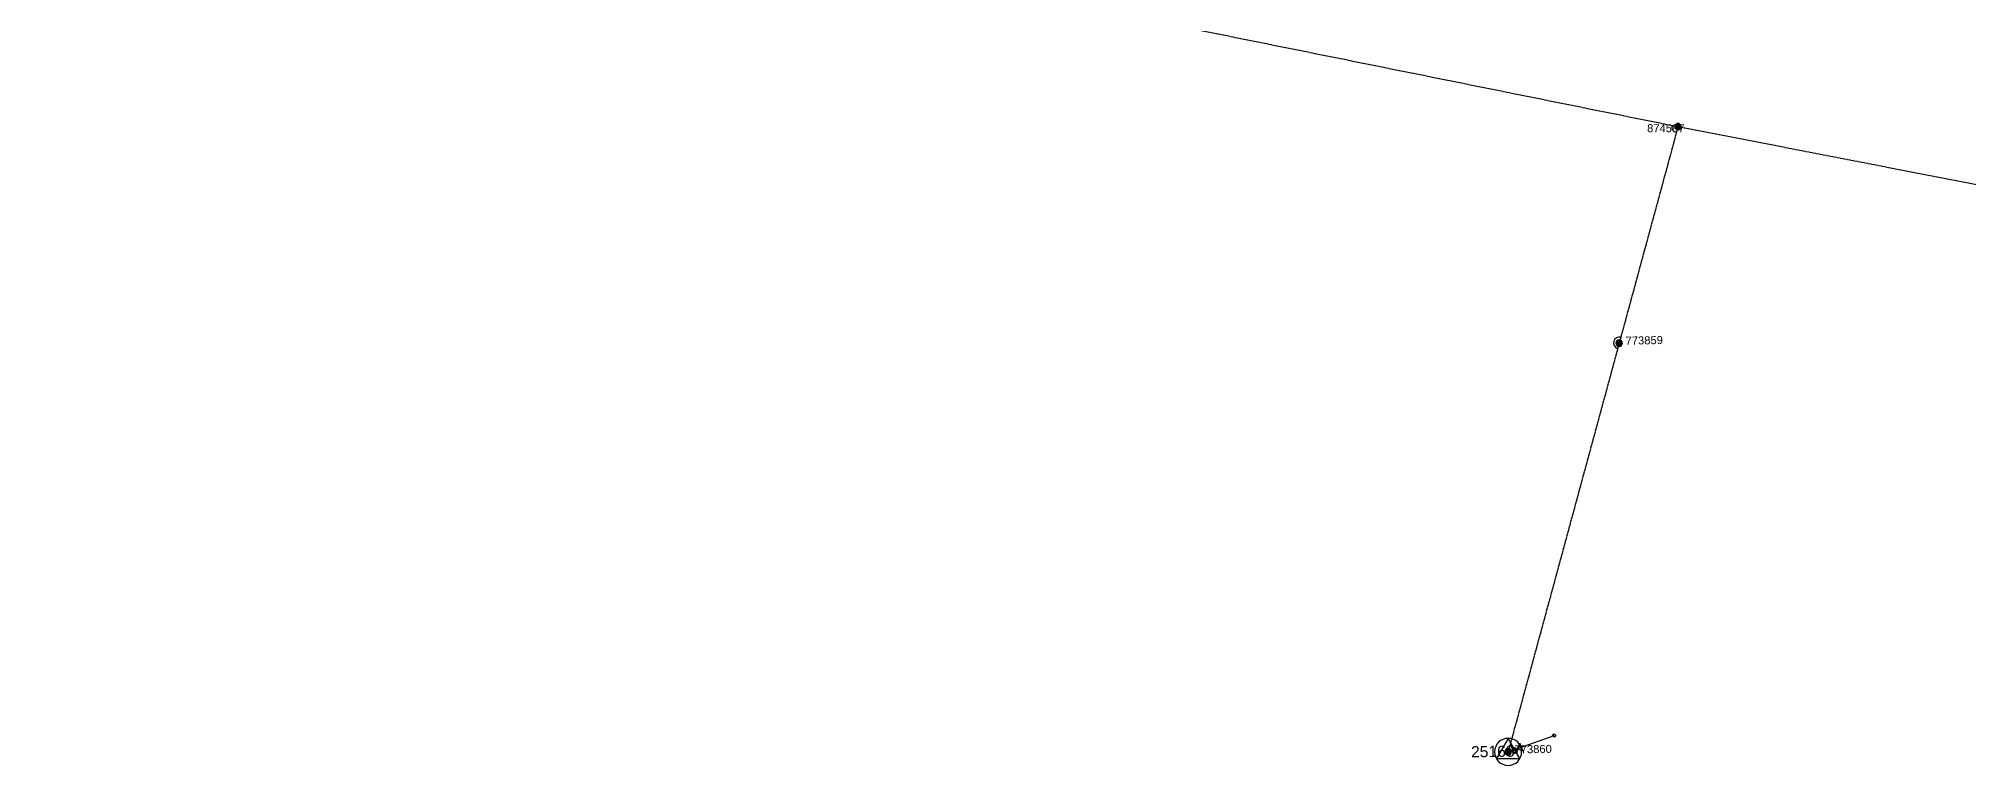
# Model space of a CAD drawing. Header units: metres. Extents: x 231386 to 236041, y 6156846 to 6161532.
# Drawn here: x 231470 to 232073, y 6159659 to 6159886 of the extents above; entities that cross this region are included whole.
import ezdxf
from ezdxf.enums import TextEntityAlignment as Align

# ---------------------------------------------------------------- set-up
doc = ezdxf.new("R2010")
doc.units = ezdxf.units.M
doc.linetypes.add('Cable Exist OH', pattern=[1, 1, 0])
doc.layers.get('0').update_dxf_attribs({"color": 6})
for name, color, linetype in [('Equip_LV_EXT', 7, 'Continuous'), ('Mains_HV_EXT', 7, 'Continuous'), ('Services_SP_EXT', 7, 'Continuous'), ('Sub_SP_TR_HV_LV_EXT', 7, 'Continuous'), ('SupportsOH_SP_TR_HV_LV_SL_EXT', 7, 'Continuous')]:
    doc.layers.add(name, color=color, linetype=linetype)
doc.layers.get('0').freeze()
doc.styles.add('POLE_LABEL', font='arial.ttf')
doc.styles.get("Standard").update_dxf_attribs({"font": 'arial.ttf'})

# ---------------------------------------------------------------- blocks, each defined once
blk = doc.blocks.new('SUB_POLE_EXT')
blk.add_wipeout([(0, 4.22), (0.42, 4.2), (0.83, 4.14), (1.21, 4.05), (1.62, 3.9), (1.99, 3.72), (2.35, 3.51), (2.68, 3.26), (2.99, 2.99), (3.28, 2.66), (3.52, 2.34), (3.76, 1.92), (3.9, 1.62), (4.04, 1.23), (4.18, 0.63), (4.22, 0), (4.18, -0.61), (4.06, -1.15), (3.9, -1.62), (3.58, -2.24), (3.22, -2.73), (2.97, -3.01), (2.68, -3.26), (2.36, -3.5), (2, -3.72), (1.64, -3.89), (1.25, -4.03), (0.82, -4.14), (0.42, -4.2), (0, -4.22), (-0.41, -4.2), (-0.8, -4.15), (-1.21, -4.05), (-1.62, -3.9), (-1.99, -3.73), (-2.35, -3.51), (-2.68, -3.26), (-2.96, -3.02), (-3.23, -2.72), (-3.51, -2.35), (-3.71, -2.01), (-3.91, -1.6), (-4.05, -1.21), (-4.16, -0.76), (-4.22, -0.14), (-4.21, 0.39), (-4.14, 0.83), (-4.03, 1.27), (-3.9, 1.63), (-3.71, 2.02), (-3.5, 2.37), (-3.28, 2.67), (-2.99, 2.99), (-2.68, 3.27), (-2.33, 3.52), (-1.98, 3.73), (-1.63, 3.9), (-1.2, 4.05), (-0.78, 4.15), (-0.4, 4.21)])
blk.add_line((2.16, 0.48), (2.16, 0.48, 0))
blk.add_lwpolyline([(-4.22, 0, 1), (4.22, 0, 1)], format="xyb", close=True)
blk.add_lwpolyline([(2.14, 0.52), (0, 4.22), (-3.66, -2.11), (3.66, -2.11)], close=True)
for tag, height, flags, p in [('STREET_CODE', 0.2, 9, (1.5, 0)), ('ASSET_NUM', 3.5, 8, (2, 2)), ('CONSTRUCTED_VOLTAGE', 0.2, 9, (1.5, -0.2)), ('OPERATING_VOLTAGE', 0.2, 9, (1.5, -0.6)), ('OPERATED_BY', 0.2, 9, (1.5, -0.8)), ('ORIENTATION', 0.2, 9, (1.5, -1.2)), ('OWNED_BY', 0.2, 9, (1.5, -1.4)), ('SECONDARY_VOLTAGE', 0.2, 9, (1.5, -1.6)), ('STATE', 0.2, 9, (1.5, -1.8)), ('SUBSTATION_TYPE', 0.2, 9, (1.5, -2)), ('STREETNAME', 0.2, 9, (1.5, -2.8)), ('SUBURB', 0.2, 9, (1.5, -3)), ('Z', 0.2, 1, (1.5, -3.4)), ('NO_PHASES', 0.2, 9, (1.5, -0.4)), ('MAINTAINED_BY', 0.2, 9, (1.5, -1)), ('USAGE', 0.2, 9, (1.5, -2.2)), ('LEGEND', 0.2, 9, (1.5, -2.4)), ('LOCATION', 0.2, 9, (1.5, -2.6)), ('NOTES', 0.2, 9, (1.5, -3.2))]:
    blk.add_attdef(tag, text='', height=height, dxfattribs=dict(flags=flags)).set_placement(p, align=Align.MIDDLE_LEFT)
blk = doc.blocks.new('LV_OH_LINKS_DISTFUSE_EXT')
for p, q in [((0, 0), (0.96, 0)), ((3.84, 0), (4.8, 0))]:
    blk.add_line(p, q)
blk.add_lwpolyline([(3.84, -1.2), (3.84, 1.2), (0.96, -1.2), (0.96, 1.2)], close=True)
at = {"flags": 9}
for tag, p in [('ACTUAL_STATUS', (0, 0)), ('CONSTRUCTED_VOLTAGE', (0, -0.2)), ('OPERATING_VOLTAGE', (0, -0.6)), ('ORIENTATION', (0, -0.8)), ('OWNED_BY', (0, -1)), ('STATE', (0, -1.2)), ('SWITCH_TYPE', (0, -1.4)), ('NO_PHASES', (0, -0.4)), ('USAGE', (0, -1.6)), ('NOTES', (0, -1.8))]:
    blk.add_attdef(tag, text='', height=0.2, dxfattribs=at).set_placement(p, align=Align.MIDDLE_LEFT)
at = {"flags": 1}
blk.add_attdef('Z', (0, 0), '', height=0.2, dxfattribs=at)
blk = doc.blocks.new('CCP_EXT')
blk.add_wipeout([(0, 0.57), (0.57, 0), (0, -0.57), (-0.57, 0)])
blk.add_lwpolyline([(-0.57, 0), (0, 0.57), (0.57, 0), (0, -0.57), (-0.57, 0)])
at = {"flags": 1}
blk.add_attdef('Z', (0, 0), '', height=0.2, dxfattribs=at)
at = {"flags": 9}
for tag, p in [('CCP_TYPE', (0, 0)), ('CONSTRUCTED_VOLTAGE', (0, -0.2)), ('OPERATING_VOLTAGE', (0, -0.6)), ('ORIENTATION', (0, -0.8)), ('OWNED_BY', (0, -1)), ('STATE', (0, -1.8)), ('NO_PHASES', (0, -0.4)), ('USAGE', (0, -1.2)), ('LEGEND', (0, -1.4)), ('LIFE_SUPPORT', (0, -1.6)), ('NOTES', (0, -2))]:
    blk.add_attdef(tag, text='', height=0.2, dxfattribs=at).set_placement(p, align=Align.MIDDLE_LEFT)
blk = doc.blocks.new('POLE_EXT')
blk.add_hatch(color=256).paths.add_polyline_path([(-1, 0, 1), (1, 0, 1)])
blk.add_lwpolyline([(-1, 0, 1), (1, 0, 1)], format="xyb", close=True)
for tag, height, flags, p in [('pNumber', 2.5, 8, (-17.84, 2.07)), ('OWNED_BY', 0.2, 9, (1.35, -0.4)), ('SPECIAL_USE', 0.2, 9, (1.35, -0.8)), ('STATE', 0.2, 9, (1.35, -1)), ('cLV', 0.2, 9, (1.35, -1.4)), ('hDepth', 0.2, 9, (1.35, -1.6)), ('hDia', 0.2, 9, (1.35, -1.8)), ('cHV', 0.2, 9, (1.35, -2)), ('cLinedev', 0.2, 9, (1.35, -3.4)), ('pExisting', 0.2, 9, (1.35, -3.8)), ('pFooting', 0.2, 9, (1.35, -4.4)), ('pNew', 0.2, 9, (1.35, -4.6)), ('pRelocate', 0.2, 9, (1.35, -5)), ('pRemove', 0.2, 9, (1.35, -5.2)), ('pReplace', 0.2, 9, (1.35, -5.4)), ('pStay', 0.2, 9, (1.35, -5.6)), ('pType', 0.2, 9, (1.35, -5.8)), ('cspan', 0.2, 9, (1.35, -6)), ('PARENT', 0.2, 9, (1.35, -0.6)), ('USAGE', 0.2, 9, (1.35, -1.2)), ('LBRACKET', 0.2, 9, (1.35, -2.2)), ('LExisting', 0.2, 9, (1.35, -2.4)), ('LANTNUMBER', 0.2, 9, (1.35, -2.6)), ('LOther', 0.2, 9, (1.35, -2.8)), ('LRemove', 0.2, 9, (1.35, -3)), ('LEGEND', 0.2, 9, (1.35, -3.2)), ('LOCATION', 0.2, 9, (1.35, -3.6)), ('PFNUMBER', 0.2, 9, (1.35, -4)), ('NEWPFNUMBER', 0.2, 9, (1.35, -4.2)), ('STREETNAME', 0.2, 9, (1.35, -6.2)), ('SUBURB', 0.2, 9, (1.35, -6.4)), ('OPERATED_BY', 0.2, 9, (1.36, -7.01)), ('NOTES', 0.2, 9, (1.35, -6.6)), ('MAINTAINED_BY', 0.2, 9, (1.36, -6.81))]:
    blk.add_attdef(tag, text='', height=height, dxfattribs=dict(flags=flags)).set_placement(p, align=Align.MIDDLE_LEFT)
at = {"style": 'POLE_LABEL'}
for tag, height, flags, p in [('STRUCTURE_PLANT_NUMBER', 0.2, 9, (1.35, 0.03)), ('ASSET_NUM', 2.5, 8, (2, 2)), ('STREET_CODE', 0.2, 9, (1.35, -0.2))]:
    blk.add_attdef(tag, text='', height=height, dxfattribs=dict(at, flags=flags)).set_placement(p, align=Align.MIDDLE_LEFT)
at = {"flags": 1}
blk.add_attdef('Z', (1.35, -7.33), '', height=0.2, dxfattribs=at)

msp = doc.modelspace()

# ---------------------------------------------------------------- linework, layer by layer
at = {"layer": 'Mains_HV_EXT', "linetype": 'Cable Exist OH'}
for points in [[(231470.32, 6160259.16), (231556.68, 6160155.4), (231686.33, 6160014.11), (231794.17, 6159896.42), (231982.53, 6159858.46)], [(231982.53, 6159858.46), (231964.15, 6159790.87)], [(231982.53, 6159858.46), (232321.96, 6159792.84), (232538.41, 6159750.85)]]:
    msp.add_lwpolyline(points, dxfattribs=at)
at = {"layer": 'Mains_HV_EXT', "linetype": 'Continuous'}
for points in [[(231980.69, 6159858.88, 0.478302), (231981.99, 6159856.71)], [(231964.67, 6159792.7, 0.962002), (231963.57, 6159789.19)]]:
    msp.add_lwpolyline(points, format="xyb", dxfattribs=at)

# ---------------------------------------------------------------- block references
at = {"layer": 'Services_SP_EXT', "rotation": 13.71000403231919}
msp.add_blockref('CCP_EXT', (231943.83, 6159668.32), dxfattribs=at)
at = {"layer": 'Sub_SP_TR_HV_LV_EXT'}
ref = msp.add_blockref('SUB_POLE_EXT', (231929.45, 6159663.23), dxfattribs=at)
ref.add_attrib('ASSET_NUM', '25168', dxfattribs={"layer": '0', "height": 3.5, "rotation": 1}).set_placement((231931.45, 6159663.48), align=Align.MIDDLE_RIGHT)
at = {"layer": 'SupportsOH_SP_TR_HV_LV_SL_EXT'}
ref = msp.add_blockref('POLE_EXT', (231982.53, 6159858.46), dxfattribs=at)
ref.add_attrib('ASSET_NUM', '874587', dxfattribs={"layer": '0', "height": 2.5, "style": 'POLE_LABEL'}).set_placement((231984.53, 6159859.21), align=Align.TOP_RIGHT)
ref = msp.add_blockref('POLE_EXT', (231964.15, 6159790.87), dxfattribs=at)
ref.add_attrib('ASSET_NUM', '773859', dxfattribs={"layer": '0', "height": 2.5, "rotation": 1, "style": 'POLE_LABEL'}).set_placement((231966.15, 6159791.62), align=Align.MIDDLE_LEFT)

# ---------------------------------------------------------------- next in the draw order: linework, layer by layer
at = {"layer": 'Mains_HV_EXT', "linetype": 'Cable Exist OH'}
msp.add_lwpolyline([(231964.15, 6159790.87), (231929.45, 6159663.23)], dxfattribs=at)
at = {"layer": 'Services_SP_EXT'}
msp.add_lwpolyline([(231929.45, 6159663.23), (231943.83, 6159668.32)], dxfattribs=at)

# ---------------------------------------------------------------- next in the draw order: block references
at = {"layer": 'Equip_LV_EXT', "rotation": 19.49300422486195}
msp.add_blockref('LV_OH_LINKS_DISTFUSE_EXT', (231929.99, 6159663.42), dxfattribs=at)
at = {"layer": 'SupportsOH_SP_TR_HV_LV_SL_EXT'}
ref = msp.add_blockref('POLE_EXT', (231929.45, 6159663.23), dxfattribs=at)
ref.add_attrib('ASSET_NUM', '773860', dxfattribs={"layer": '0', "height": 2.5, "rotation": 1, "style": 'POLE_LABEL'}).set_placement((231931.45, 6159663.98), align=Align.MIDDLE_LEFT)

doc.saveas('drawing.dxf')
